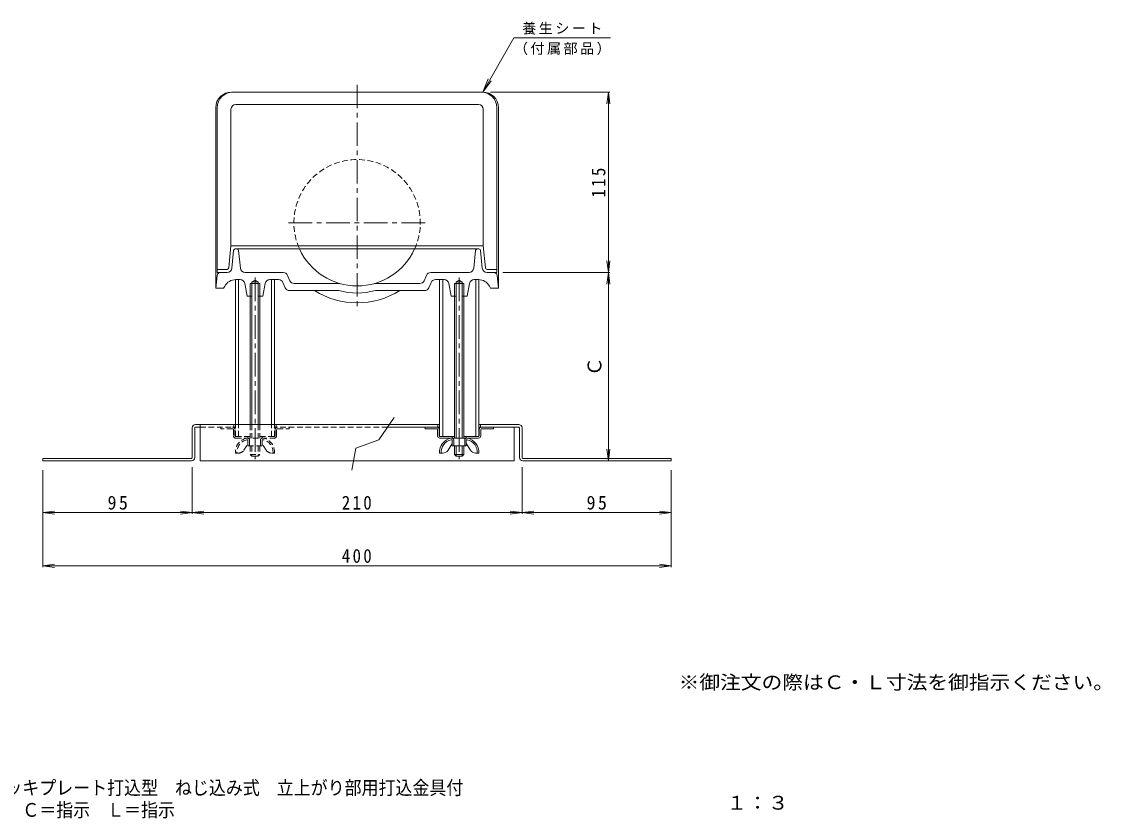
# Model space of a CAD drawing. Units: millimetres, scale not verified. Extents: x -592 to 771, y -582 to 553.
# Drawn here: x 84 to 771, y -582 to -74 of the extents above; entities that cross this region are included whole.
import ezdxf
from ezdxf.enums import TextEntityAlignment as Align

# ---------------------------------------------------------------- set-up
doc = ezdxf.new("R2010")
doc.units = ezdxf.units.MM
doc.header["$LTSCALE"] = 3
doc.linetypes.add('CHAIN1', pattern=[8, 5, -1, 1, -1])
doc.linetypes.add('DASHED1', pattern=[1.8, 1.2, -0.6])
for name, color, linetype, lineweight in [('3-0', 4, 'Continuous', 5), ('3-3', 4, 'Continuous', 5), ('3-4', 7, 'Continuous', 5), ('3-5', 7, 'Continuous', 5), ('3-6', 6, 'Continuous', 5), ('3-7', 7, 'Continuous', 5), ('3-A', 2, 'Continuous', 5), ('3-B', 3, 'Continuous', 5), ('3-D', 7, 'Continuous', 5)]:
    doc.layers.add(name, color=color, linetype=linetype, lineweight=lineweight)
doc.layers.add('F-5_F-5ﾚｲﾔ', color=2, linetype='Continuous')
doc.styles.add('ＭＳ ゴシック', font='')
doc.styles.get('ＭＳ ゴシック').set_extended_font_data('MS Gothic')

msp = doc.modelspace()

# ---------------------------------------------------------------- linework, layer by layer
at = {"layer": '3-0', "linetype": 'CHAIN1'}
for p, q in [((297.799, -114.129), (297.799, -258.277)), ((254.11, -202.108), (342.875, -202.108)), ((232.799, -237.007), (232.799, -352.673)), ((362.799, -237.007), (362.799, -352.673))]:
    msp.add_line(p, q, dxfattribs=at)
at = {"layer": '3-0'}
for p, q in [((218.799, -118.811), (217.799, -118.811)), ((377.8, -118.811), (376.799, -118.811)), ((207.799, -128.811), (207.799, -243.811)), ((387.799, -128.811), (387.799, -243.811)), ((219.209, -219.711), (218.07, -231.109)), ((221.394, -218.811), (220.204, -218.811)), ((222.389, -219.711), (223.529, -231.109)), ((373.209, -219.711), (372.07, -231.109)), ((375.394, -218.811), (374.204, -218.811)), ((376.389, -219.711), (377.529, -231.109)), ((208.619, -235.612), (207.799, -243.811)), ((210.609, -233.811), (215.085, -233.811)), ((220.548, -238.311), (223.317, -238.311)), ((226.514, -233.811), (250.821, -233.811)), ((230.799, -239.811), (234.799, -239.811)), ((234.799, -239.811), (232.799, -238.656)), ((234.799, -240.811), (234.799, -239.811)), ((247.854, -238.311), (242.282, -238.311)), ((252.053, -243.492), (250.611, -240.129)), ((253.579, -235.629), (255.02, -238.992)), ((342.02, -235.629), (340.579, -238.992)), ((343.546, -243.492), (344.987, -240.129)), ((344.778, -233.811), (369.084, -233.811)), ((353.317, -238.311), (347.745, -238.311)), ((360.799, -239.811), (362.799, -238.656)), ((364.799, -239.811), (360.799, -239.811)), ((360.799, -240.811), (360.799, -239.811)), ((375.05, -238.311), (372.282, -238.311)), ((380.514, -233.811), (384.989, -233.811)), ((386.98, -235.612), (387.799, -243.811)), ((207.799, -243.811), (212.799, -243.811)), ((213.525, -242.48), (212.799, -243.811)), ((226.264, -240.749), (227.799, -248.811)), ((239.335, -240.749), (237.799, -248.811)), ((286.135, -245.311), (254.81, -245.311)), ((286.748, -240.811), (257.778, -240.811)), ((337.821, -240.811), (308.851, -240.811)), ((340.789, -245.311), (309.464, -245.311)), ((356.264, -240.749), (357.799, -248.811)), ((369.335, -240.749), (367.799, -248.811)), ((382.073, -242.48), (382.799, -243.811)), ((387.799, -243.811), (382.799, -243.811)), ((227.799, -248.811), (230.799, -248.811)), ((234.799, -248.811), (237.799, -248.811)), ((360.799, -248.811), (357.799, -248.811)), ((367.799, -248.811), (364.799, -248.811))]:
    msp.add_line(p, q, dxfattribs=at)
for points in [[(230.799, -240.811), (230.799, -239.811), (232.799, -238.656)], [(364.799, -240.811), (364.799, -239.811), (362.799, -238.656)]]:
    msp.add_lwpolyline(points, dxfattribs=at)
for centre, radius, start, end in [((217.799, -128.811), 10, 90, 180), ((377.8, -128.811), 10, 0, 90), ((220.204, -219.811), 1, 90, 174.28981), ((221.394, -219.811), 1, 5.70979, 90), ((297.799, -202.108), 40.25, 204.51823, 335.48177), ((374.204, -219.811), 1, 90, 174.29021), ((375.394, -219.811), 1, 5.71019, 90), ((215.085, -230.811), 3, 270, 354.28954), ((226.514, -230.811), 3, 185.71046, 270), ((369.084, -230.811), 3, 270, 354.28954), ((380.514, -230.811), 3, 185.71046, 270), ((210.609, -235.811), 2, 90, 174.29001), ((220.548, -246.311), 8, 90, 151.38985), ((223.317, -241.311), 3, 10.7838, 90), ((242.282, -241.311), 3, 90, 169.2162), ((247.854, -241.311), 3, 23.19754, 90), ((250.821, -236.811), 3, 23.19754, 90), ((257.778, -237.811), 3, 203.19815, 270), ((337.821, -237.811), 3, 270, 336.80185), ((344.778, -236.811), 3, 90, 156.80246), ((347.745, -241.311), 3, 90, 156.80246), ((353.317, -241.311), 3, 10.7838, 90), ((372.282, -241.311), 3, 90, 169.2162), ((375.05, -246.311), 8, 28.61015, 90), ((384.989, -235.811), 2, 5.70999, 90), ((254.81, -242.311), 3, 203.19806, 270), ((297.799, -202.108), 51.011, 237.88065, 302.11935), ((297.799, -202.108), 44.75, 254.89056, 285.10944), ((340.789, -242.311), 3, 270, 336.80194)]:
    msp.add_arc(centre, radius, start, end, dxfattribs=at)
at = {"layer": '3-0', "linetype": 'DASHED1'}
msp.add_arc((297.799, -202.108), 40.25, 335.48177, 204.51823, dxfattribs=at)
at = {"layer": '3-3', "linetype": 'DASHED1'}
for p, q in [((211.049, -333.311), (211.049, -332.311)), ((218.549, -333.311), (211.049, -333.311)), ((219.05, -333.811), (219.05, -337.811)), ((220.049, -337.811), (220.049, -333.811)), ((245.549, -337.811), (245.549, -333.811)), ((246.549, -337.811), (246.549, -333.811)), ((247.049, -333.311), (254.549, -333.311)), ((254.549, -333.311), (254.549, -332.311)), ((220.549, -338.311), (229.799, -338.311)), ((220.549, -339.311), (245.049, -339.311)), ((228.299, -338.311), (228.299, -339.311)), ((235.799, -338.311), (245.049, -338.311)), ((237.3, -338.311), (237.3, -339.311))]:
    msp.add_line(p, q, dxfattribs=at)
at = {"layer": '3-3'}
for p, q in [((341.049, -333.311), (341.049, -332.311)), ((348.549, -333.311), (341.049, -333.311)), ((349.049, -337.811), (349.049, -333.811)), ((350.049, -337.811), (350.049, -333.811)), ((375.55, -337.811), (375.55, -333.811)), ((376.549, -333.811), (376.549, -337.811)), ((377.049, -333.311), (384.549, -333.311)), ((384.549, -333.311), (384.549, -332.311)), ((359.799, -338.311), (350.549, -338.311)), ((375.049, -339.311), (350.549, -339.311)), ((358.299, -338.311), (358.299, -339.311)), ((375.049, -338.311), (365.799, -338.311)), ((367.299, -338.311), (367.299, -339.311))]:
    msp.add_line(p, q, dxfattribs=at)
at = {"layer": '3-3', "linetype": 'DASHED1'}
for centre, radius, start, end in [((218.549, -333.811), 1.5, 0, 90), ((218.549, -333.811), 0.5, 0, 90), ((247.049, -333.811), 1.5, 90, 180), ((247.049, -333.811), 0.5, 90, 180), ((220.549, -337.811), 1.5, 180, 270), ((220.549, -337.811), 0.5, 180, 270), ((245.049, -337.811), 0.5, 270, 0), ((245.049, -337.811), 1.5, 270, 0)]:
    msp.add_arc(centre, radius, start, end, dxfattribs=at)
at = {"layer": '3-3'}
for centre, radius, start, end in [((348.549, -333.811), 1.5, 0, 90), ((348.549, -333.811), 0.5, 0, 90), ((377.049, -333.811), 1.5, 90, 180), ((377.049, -333.811), 0.5, 90, 180), ((350.549, -337.811), 1.5, 180, 270), ((350.549, -337.811), 0.5, 180, 270), ((375.049, -337.811), 0.5, 270, 0), ((375.049, -337.811), 1.5, 270, 0)]:
    msp.add_arc(centre, radius, start, end, dxfattribs=at)
at = {"layer": '3-4'}
for p, q in [((458.693, -118.811), (382.799, -118.811)), ((457.793, -118.811), (456.814, -126.246)), ((457.793, -233.811), (457.793, -118.811)), ((457.793, -118.811), (458.772, -126.246)), ((457.793, -233.811), (456.814, -226.375)), ((457.793, -233.811), (458.772, -226.375)), ((458.693, -233.811), (390.504, -233.811)), ((457.793, -233.811), (456.814, -241.247)), ((457.793, -353.811), (457.793, -233.811)), ((457.793, -233.811), (458.772, -241.247)), ((457.793, -353.811), (456.814, -346.375)), ((457.793, -353.811), (458.772, -346.375)), ((97.799, -421.533), (97.799, -359.811)), ((192.799, -387.631), (192.799, -357.711)), ((402.799, -387.631), (402.799, -357.711)), ((497.799, -421.533), (497.799, -359.811)), ((97.799, -386.731), (105.235, -385.752)), ((97.799, -386.731), (192.799, -386.731)), ((97.799, -386.731), (105.235, -387.71)), ((192.799, -386.731), (185.364, -385.752)), ((192.799, -386.731), (185.364, -387.71)), ((192.799, -386.731), (200.235, -385.752)), ((192.799, -386.731), (402.799, -386.731)), ((192.799, -386.731), (200.235, -387.71)), ((402.799, -386.731), (395.363, -385.752)), ((402.799, -386.731), (395.363, -387.71)), ((402.799, -386.731), (410.235, -385.752)), ((402.799, -386.731), (497.799, -386.731)), ((402.799, -386.731), (410.235, -387.71)), ((497.799, -386.731), (490.364, -385.752)), ((497.799, -386.731), (490.364, -387.71)), ((97.799, -420.633), (105.235, -419.654)), ((97.799, -420.633), (497.799, -420.633)), ((97.799, -420.633), (105.235, -421.612)), ((497.799, -420.633), (490.364, -419.654)), ((497.799, -420.633), (490.364, -421.612))]:
    msp.add_line(p, q, dxfattribs=at)
at = {"layer": '3-5'}
for p, q in [((397.645, -84.236), (459.145, -84.236)), ((377.8, -118.811), (383.26, -111.657))]:
    msp.add_line(p, q, dxfattribs=at)
msp.add_lwpolyline([(397.645, -84.236), (377.8, -118.811), (381.223, -110.487)], dxfattribs=at)
at = {"layer": '3-6'}
for p, q in [((220.299, -330.711), (220.299, -238.311)), ((222.299, -330.711), (222.299, -238.311)), ((243.3, -330.711), (243.3, -238.311)), ((245.299, -330.711), (245.299, -238.311)), ((350.299, -338.311), (350.299, -238.311)), ((352.299, -338.311), (352.299, -238.311)), ((373.299, -338.311), (373.299, -238.311)), ((375.299, -338.311), (375.299, -238.311))]:
    msp.add_line(p, q, dxfattribs=at)
at = {"layer": '3-6', "linetype": 'DASHED1'}
for p, q in [((220.299, -338.311), (220.299, -330.711)), ((222.299, -338.311), (222.299, -330.711)), ((243.3, -338.311), (243.3, -330.711)), ((245.299, -338.311), (245.299, -330.711))]:
    msp.add_line(p, q, dxfattribs=at)
at = {"layer": '3-7'}
for p, q in [((376.799, -118.811), (218.799, -118.811)), ((208.799, -128.811), (208.799, -233.811)), ((217.489, -129.811), (217.489, -216.811)), ((220.489, -126.811), (375.109, -126.811)), ((378.109, -129.811), (378.109, -216.811)), ((386.799, -128.811), (386.799, -233.811)), ((217.489, -216.811), (216.08, -230.91)), ((221.394, -218.811), (374.204, -218.811)), ((208.799, -231.811), (215.085, -231.811)), ((386.799, -231.811), (380.514, -231.811)), ((208.799, -233.811), (210.609, -233.811)), ((386.799, -233.811), (384.989, -233.811))]:
    msp.add_line(p, q, dxfattribs=at)
msp.add_lwpolyline([(217.489, -216.811), (378.109, -216.811), (379.519, -230.91)], dxfattribs=at)
for centre, radius, start, end in [((218.799, -128.811), 10, 90, 180), ((376.799, -128.811), 10, 0, 90), ((220.489, -129.811), 3, 90, 180), ((375.109, -129.811), 3, 0, 90), ((215.085, -230.811), 1, 270, 354.28954), ((380.514, -230.811), 1, 185.71046, 270)]:
    msp.add_arc(centre, radius, start, end, dxfattribs=at)
at = {"layer": '3-A'}
for p, q in [((229.799, -240.811), (235.799, -240.811)), ((229.799, -240.811), (229.799, -330.711)), ((230.799, -240.811), (230.799, -330.711)), ((234.799, -240.811), (234.799, -330.711)), ((235.799, -240.811), (235.799, -330.711)), ((360.799, -240.811), (360.799, -339.311)), ((364.799, -240.811), (364.799, -339.311)), ((365.799, -240.811), (365.799, -339.311)), ((355.695, -346.943), (358.299, -342.811)), ((358.099, -340.311), (357.614, -340.311)), ((358.299, -344.311), (358.299, -340.511)), ((359.299, -340.511), (359.299, -344.311)), ((366.299, -340.511), (366.299, -344.311)), ((367.299, -344.311), (367.299, -340.511)), ((369.903, -346.943), (367.299, -342.811)), ((367.499, -340.311), (367.985, -340.311)), ((352.311, -348.811), (350.299, -348.811)), ((367.299, -344.311), (358.299, -344.311)), ((359.799, -344.311), (359.799, -349.811)), ((365.799, -349.811), (359.799, -349.811)), ((360.799, -344.311), (360.799, -350.811)), ((364.799, -344.311), (364.799, -350.811)), ((365.799, -344.311), (365.799, -349.811)), ((373.287, -348.811), (375.299, -348.811))]:
    msp.add_line(p, q, dxfattribs=at)
at = {"layer": '3-A', "linetype": 'DASHED1'}
for p, q in [((229.799, -330.711), (229.799, -339.311)), ((230.799, -330.711), (230.799, -339.311)), ((234.799, -330.711), (234.799, -339.311)), ((235.799, -330.711), (235.799, -339.311)), ((225.695, -346.943), (228.299, -342.811)), ((228.099, -340.311), (227.614, -340.311)), ((228.299, -344.311), (228.299, -340.511)), ((229.299, -340.511), (229.299, -344.311)), ((236.299, -340.511), (236.299, -344.311)), ((237.3, -344.311), (237.3, -340.511)), ((239.903, -346.943), (237.3, -342.811)), ((237.499, -340.311), (237.985, -340.311)), ((222.311, -348.811), (220.299, -348.811)), ((228.299, -344.311), (237.3, -344.311)), ((229.799, -344.311), (229.799, -349.811)), ((229.799, -349.811), (235.799, -349.811)), ((230.799, -344.311), (230.799, -350.811)), ((234.799, -344.311), (234.799, -350.811)), ((235.799, -344.311), (235.799, -349.811)), ((243.288, -348.811), (245.299, -348.811))]:
    msp.add_line(p, q, dxfattribs=at)
at = {"layer": '3-A'}
for points in [[(365.799, -240.811), (359.799, -240.811), (359.799, -339.311)], [(365.799, -349.811), (364.799, -350.811), (360.799, -350.811), (359.799, -349.811)]]:
    msp.add_lwpolyline(points, dxfattribs=at)
at = {"layer": '3-A', "linetype": 'DASHED1'}
msp.add_lwpolyline([(229.799, -349.811), (230.799, -350.811), (234.799, -350.811), (235.799, -349.811)], dxfattribs=at)
for centre, radius, start, end in [((229.536, -348.332), 9.248, 102.71823, 182.96507), ((229.536, -348.332), 8.248, 103.47058, 182.96507), ((228.099, -340.511), 1.2, 0, 90), ((228.099, -340.511), 0.2, 0, 90), ((237.499, -340.511), 1.2, 90, 180), ((237.499, -340.511), 0.2, 90, 180), ((236.063, -348.332), 8.248, 357.03493, 76.52942), ((236.063, -348.332), 9.248, 357.03493, 77.28177), ((222.311, -344.811), 4, 270, 327.78351), ((243.288, -344.811), 4, 212.21649, 270)]:
    msp.add_arc(centre, radius, start, end, dxfattribs=at)
at = {"layer": '3-A'}
for centre, radius, start, end in [((359.535, -348.332), 9.248, 102.71823, 182.96507), ((359.535, -348.332), 8.248, 103.47058, 182.96507), ((358.099, -340.511), 1.2, 0, 90), ((358.099, -340.511), 0.2, 0, 90), ((367.499, -340.511), 1.2, 90, 180), ((367.499, -340.511), 0.2, 90, 180), ((366.063, -348.332), 8.248, 357.03493, 76.52942), ((366.063, -348.332), 9.248, 357.03493, 77.28177), ((352.311, -344.811), 4, 270, 327.78351), ((373.287, -344.811), 4, 212.21649, 270)]:
    msp.add_arc(centre, radius, start, end, dxfattribs=at)
at = {"layer": '3-B'}
for p, q in [((192.799, -351.711), (192.799, -332.811)), ((194.399, -332.811), (194.399, -351.711)), ((194.899, -330.711), (350.299, -330.711)), ((194.899, -332.311), (197.799, -332.311)), ((197.799, -353.811), (197.799, -330.711)), ((350.299, -332.311), (317.161, -332.311)), ((349.299, -330.711), (349.299, -332.311)), ((375.299, -330.711), (400.699, -330.711)), ((400.699, -332.311), (375.299, -332.311)), ((376.299, -330.711), (376.299, -332.311)), ((397.799, -353.811), (397.799, -332.311)), ((401.199, -332.811), (401.199, -351.711)), ((402.799, -332.811), (402.799, -351.711)), ((97.799, -352.211), (97.799, -353.811)), ((192.299, -352.211), (97.799, -352.211)), ((97.799, -353.811), (192.299, -353.811)), ((197.799, -353.811), (397.799, -353.811)), ((497.799, -352.211), (403.299, -352.211)), ((403.299, -353.811), (497.799, -353.811)), ((497.799, -352.211), (497.799, -353.811))]:
    msp.add_line(p, q, dxfattribs=at)
at = {"layer": '3-B', "linetype": 'DASHED1'}
for p, q in [((197.799, -332.311), (220.299, -332.311)), ((219.299, -330.711), (219.299, -332.311)), ((317.161, -332.311), (245.299, -332.311)), ((246.299, -330.711), (246.299, -332.311))]:
    msp.add_line(p, q, dxfattribs=at)
at = {"layer": '3-B'}
for centre, radius, start, end in [((194.899, -332.811), 2.1, 90, 180), ((194.899, -332.811), 0.5, 90, 180), ((400.699, -332.811), 2.1, 0, 90), ((400.699, -332.811), 0.5, 0, 90), ((192.299, -351.711), 0.5, 270, 0), ((192.299, -351.711), 2.1, 270, 0), ((403.299, -351.711), 2.1, 180, 270), ((403.299, -351.711), 0.5, 180, 270)]:
    msp.add_arc(centre, radius, start, end, dxfattribs=at)
at = {"layer": '3-D'}
msp.add_lwpolyline([(321.425, -326.122), (311.616, -340.361), (297.06, -345.74), (294.529, -359.663)], dxfattribs=at)

# ---------------------------------------------------------------- texts
at = {"layer": '3-4', "color": 2, "style": 'ＭＳ ゴシック'}
msp.add_text('Ｃ', height=8.798, rotation=90, dxfattribs=at).set_placement((455.993, -299.811), align=Align.BOTTOM_LEFT)
at = {"layer": '3-4', "color": 2, "insert": (455.993, -186.061), "char_height": 8.798, "attachment_point": 7, "rotation": 90, "style": 'ＭＳ ゴシック'}
msp.add_mtext('\\T1.27;\\W0.9;115', dxfattribs=at)
at = {"layer": '3-4', "color": 2, "char_height": 8.798, "attachment_point": 7, "style": 'ＭＳ ゴシック'}
for s, insert in [('\\T1.27;\\W0.95;95', (138.924, -384.931)), ('\\T1.27;\\W0.9;210', (288.049, -384.931)), ('\\T1.27;\\W0.95;95', (443.924, -384.931)), ('\\T1.27;\\W0.9;400', (288.049, -418.833))]:
    msp.add_mtext(s, dxfattribs=dict(at, insert=insert))
at = {"layer": '3-5', "char_height": 6.598, "attachment_point": 7, "style": 'ＭＳ ゴシック'}
for s, insert in [('\\T1.17;養生シート', (402.895, -82.236)), ('\\T1.17;（付属部品）', (397.645, -95.236))]:
    msp.add_mtext(s, dxfattribs=dict(at, insert=insert))
at = {"layer": 'F-5_F-5ﾚｲﾔ', "style": 'ＭＳ ゴシック'}
for s, width, p in [('※御注文の際はＣ・Ｌ寸法を御指示ください。', 1.1, (502.5, -501.873)), ('ステンレス鋳鋼製ルーフドレン\u3000よこ引き用\u3000デッキプレート打込型\u3000ねじ込み式\u3000立上がり部用打込金具付', 0.9, (-163.784, -569.067)), ('１：３', 1.1, (532.967, -578.629)), ('モルタル・塗膜防水用\u3000\u3000\u3000ＥＤＵＳＸＧ－７５\u3000Ｃ＝指示\u3000Ｌ＝指示', 0.9, (-163.784, -583.194))]:
    msp.add_text(s, height=8.798, dxfattribs=dict(at, width=width)).set_placement(p, align=Align.BOTTOM_LEFT)

doc.saveas('drawing.dxf')
